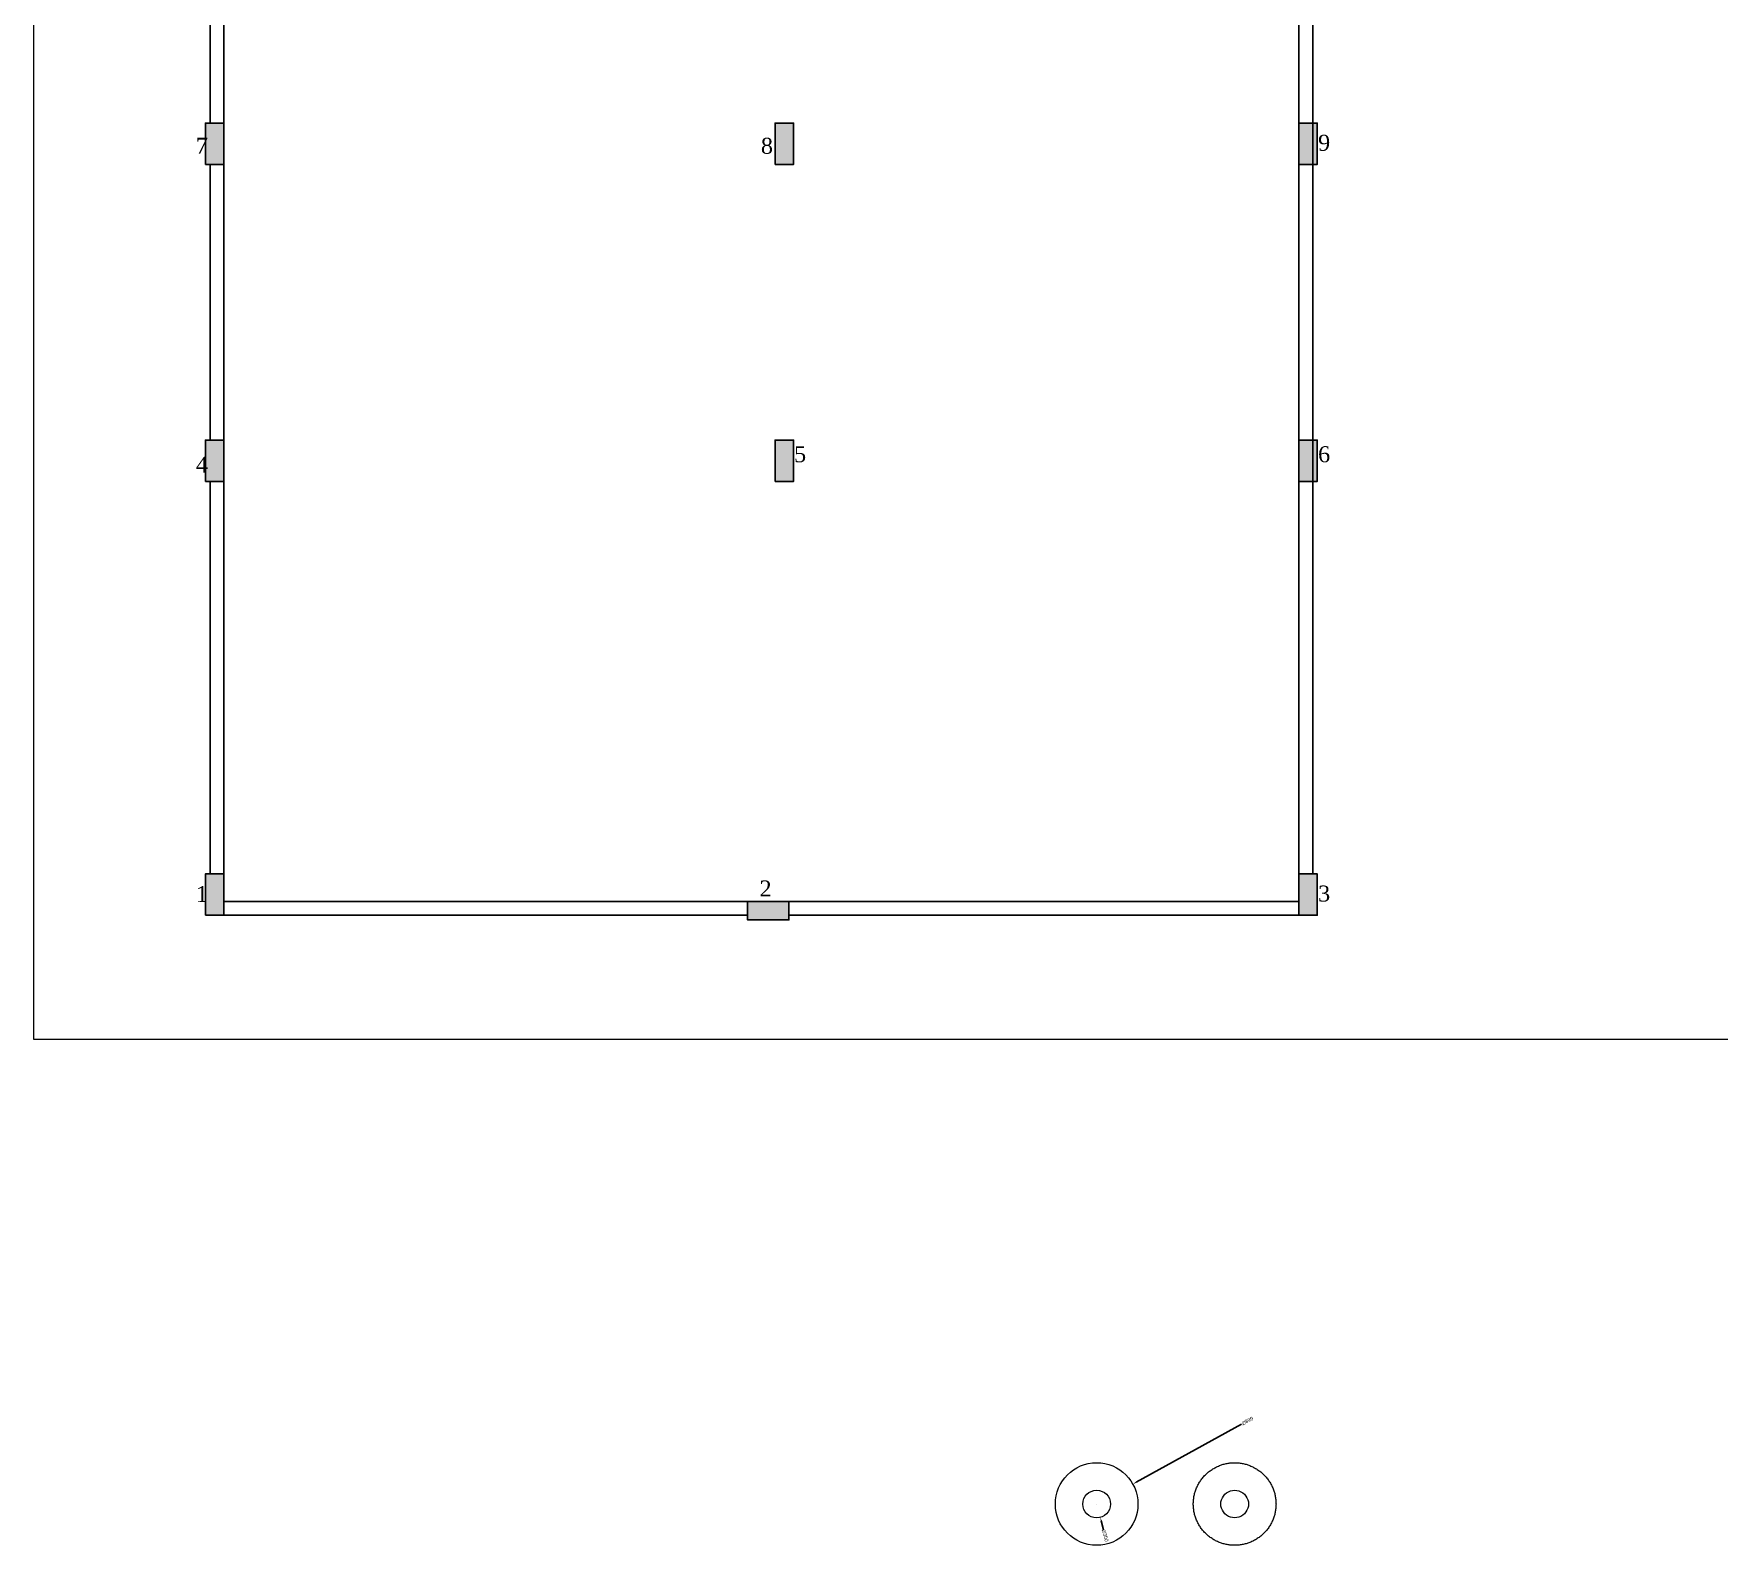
# Model space of a CAD drawing. Extents: x -57174 to 10055, y -18330 to 89882.
# Drawn here: x -42267 to -23924, y 41712 to 58170 of the extents above; entities that cross this region are included whole.
import ezdxf

# ---------------------------------------------------------------- set-up
doc = ezdxf.new("R2010")
doc.units = 0
doc.header["$LTSCALE"] = 50
doc.header["$MEASUREMENT"] = 0
doc.header["$PDMODE"] = 98
doc.layers.get('Defpoints').update_dxf_attribs({"color": 8, "linetype": 'CONTINUOUS'})
for name, color, linetype in [('COLUMN', 8, 'CONTINUOUS'), ('COLUMN HATCH', 8, 'CONTINUOUS'), ('duct return', 4, 'CONTINUOUS'), ('duct size', 7, 'CONTINUOUS'), ('SUPPLY', 6, 'CONTINUOUS'), ('TEXT', 8, 'CONTINUOUS'), ('WALL', 8, 'CONTINUOUS'), ('XREF-ARCH', 8, 'CONTINUOUS')]:
    doc.layers.add(name, color=color, linetype=linetype)
doc.styles.add('TECHNICBOLD', font='times.ttf', dxfattribs={"height": 10})
doc.dimstyles.new('AC YH DIM', dxfattribs={"dimtxt": 40, "dimasz": 40, "dimexe": 0.18, "dimexo": 0.0625, "dimgap": 0.09, "dimtad": 0, "dimdec": 0, "dimzin": 0, "dimdsep": 46, "dimtxsty": 'Standard', "dimcen": 0.09, "dimclrd": 256, "dimclre": 256, "dimclrt": 256, "dimadec": 0, "dimazin": 0, "dimtfac": 1, "dimtdec": 0, "dimtofl": 0, "dimtmove": 0, "dimatfit": 3, "dimfxl": 1, "dimtolj": 1, "dimtzin": 0, "dimarcsym": 0})

# ---------------------------------------------------------------- blocks, each defined once
blk = doc.blocks.new('PLAN')
at = {"layer": 'COLUMN HATCH', "linetype": 'Continuous'}
for points in [[(200, -3600), (200, -3150), (0, -3150), (0, -3600)], [(200, -3600), (200, -3150), (0, -3150), (0, -3600)], [(6400, -3600), (6400, -3150), (6200, -3150), (6200, -3600)], [(6400, -3600), (6400, -3150), (6200, -3150), (6200, -3600)], [(12100, -3600), (12100, -3150), (11900, -3150), (11900, -3600)], [(12100, -3600), (12100, -3150), (11900, -3150), (11900, -3600)], [(200, -7050), (200, -6600), (0, -6600), (0, -7050)], [(200, -7050), (200, -6600), (0, -6600), (0, -7050)], [(6400, -7050), (6400, -6600), (6200, -6600), (6200, -7050)], [(6400, -7050), (6400, -6600), (6200, -6600), (6200, -7050)], [(12100, -7050), (12100, -6600), (11900, -6600), (11900, -7050)], [(12100, -7050), (12100, -6600), (11900, -6600), (11900, -7050)], [(200, -11775), (200, -11325), (0, -11325), (0, -11775)], [(200, -11775), (200, -11325), (0, -11325), (0, -11775)], [(12100, -11775), (12100, -11325), (11900, -11325), (11900, -11775)], [(12100, -11775), (12100, -11325), (11900, -11325), (11900, -11775)], [(5900, -11825), (6350, -11825), (6350, -11625), (5900, -11625)], [(5900, -11825), (6350, -11825), (6350, -11625), (5900, -11625)]]:
    blk.add_hatch(color=256, dxfattribs=at).paths.add_polyline_path(points)
at = {"layer": 'COLUMN', "linetype": 'Continuous'}
for points in [[(0, -3600), (200, -3600), (200, -3150), (0, -3150)], [(0, -3600), (200, -3600), (200, -3150), (0, -3150)], [(6200, -3600), (6400, -3600), (6400, -3150), (6200, -3150)], [(6200, -3600), (6400, -3600), (6400, -3150), (6200, -3150)], [(11900, -3600), (12100, -3600), (12100, -3150), (11900, -3150)], [(11900, -3600), (12100, -3600), (12100, -3150), (11900, -3150)], [(0, -7050), (200, -7050), (200, -6600), (0, -6600)], [(0, -7050), (200, -7050), (200, -6600), (0, -6600)], [(6200, -7050), (6400, -7050), (6400, -6600), (6200, -6600)], [(6200, -7050), (6400, -7050), (6400, -6600), (6200, -6600)], [(11900, -7050), (12100, -7050), (12100, -6600), (11900, -6600)], [(11900, -7050), (12100, -7050), (12100, -6600), (11900, -6600)], [(0, -11775), (200, -11775), (200, -11325), (0, -11325)], [(0, -11775), (200, -11775), (200, -11325), (0, -11325)], [(11900, -11775), (12100, -11775), (12100, -11325), (11900, -11325)], [(11900, -11775), (12100, -11775), (12100, -11325), (11900, -11325)], [(5900, -11625), (5900, -11825), (6350, -11825), (6350, -11625)], [(5900, -11625), (5900, -11825), (6350, -11825), (6350, -11625)]]:
    blk.add_lwpolyline(points, close=True, dxfattribs=at)
at = {"layer": 'WALL', "linetype": 'Continuous'}
for p, q in [((50, 0), (50, -3150)), ((200, -11625), (200, -1325)), ((11900, -1475), (11900, -11625)), ((12050, -1475), (12050, -7050)), ((50, -3600), (50, -6600)), ((50, -7050), (50, -11325)), ((12050, -7050), (12050, -11325)), ((200, -11625), (5900, -11625)), ((4450, -11625), (6575, -11625)), ((6575, -11625), (11900, -11625)), ((50, -11775), (5900, -11775)), ((6350, -11775), (6575, -11775)), ((6350, -11775), (12050, -11775))]:
    blk.add_line(p, q, dxfattribs=at)
at = {"layer": 'TEXT', "lineweight": 0, "char_height": 174, "width": 128.48, "attachment_point": 1, "style": 'TECHNICBOLD'}
for s, insert in [('9', (12109, -3277)), ('7', (-104, -3310)), ('8', (6045, -3310)), ('4', (-104, -6781)), ('5', (6406, -6668)), ('6', (12109, -6668)), ('1', (-104, -11456)), ('2', (6030, -11396)), ('3', (12109, -11451))]:
    blk.add_mtext(s, dxfattribs=dict(at, insert=insert))
blk = doc.blocks.new('*D101')
at = {"layer": 'Defpoints', "color": 0, "lineweight": 0, "transparency": 16777216}
for p in [(-30739, 42306), (-30660, 42017)]:
    blk.add_point(p, dxfattribs=at)
at = {"layer": 'duct size', "lineweight": -2, "transparency": 16777216}
for p, q in [((-30700, 42161), (-30700, 42161)), ((-30700, 42161), (-30700, 42161)), ((-30624, 41882), (-30650, 41978))]:
    blk.add_line(p, q, dxfattribs=at)
at = {"layer": 'duct size', "lineweight": 0, "transparency": 16777216}
blk.add_solid([(-30644, 41980), (-30656, 41976), (-30660, 42017)], dxfattribs=at)
at = {"layer": 'duct size', "lineweight": 0, "transparency": 16777216, "insert": (-30607, 41818), "char_height": 40, "attachment_point": 5, "rotation": 285.1518}
blk.add_mtext('\\A1;∅300', dxfattribs=at)
blk = doc.blocks.new('*D102')
at = {"layer": 'Defpoints', "color": 0, "lineweight": 0, "transparency": 16777216}
for p in [(-30306, 42378), (-31093, 41945)]:
    blk.add_point(p, dxfattribs=at)
at = {"layer": 'duct size', "lineweight": -2, "transparency": 16777216}
for p, q in [((-29123, 43030), (-30271, 42398)), ((-30700, 42161), (-30700, 42161)), ((-30700, 42161), (-30700, 42161))]:
    blk.add_line(p, q, dxfattribs=at)
at = {"layer": 'duct size', "lineweight": 0, "transparency": 16777216}
blk.add_solid([(-30274, 42403), (-30268, 42392), (-30306, 42378)], dxfattribs=at)
at = {"layer": 'duct size', "lineweight": 0, "transparency": 16777216, "insert": (-29059, 43065), "char_height": 40, "attachment_point": 5, "rotation": 28.8442}
blk.add_mtext('\\A1;∅899', dxfattribs=at)

msp = doc.modelspace()

# ---------------------------------------------------------------- linework, layer by layer
at = {"layer": 'Defpoints', "lineweight": 0}
msp.add_lwpolyline([(-42267.2, 89881.6), (10054.8, 89881.6), (10054.8, 47218), (-42267.2, 47218)], close=True, dxfattribs=at)
at = {"layer": 'duct return', "lineweight": 0}
msp.add_rational_spline([(-29197.7, 42610.9), (-29647.7, 42610.9), (-29647.7, 42161.4), (-29647.7, 41711.9), (-29197.7, 41711.9), (-28747.7, 41711.9), (-28747.7, 42161.4), (-28747.7, 42610.9), (-29197.7, 42610.9)], [1, 0.707106781187, 1, 0.707106781187, 1, 0.707106781187, 1, 0.707106781187, 1], degree=2, knots=[0, 0, 0, 1.5707963, 1.5707963, 3.1415927, 3.1415927, 4.712389, 4.712389, 6.2831853, 6.2831853, 6.2831853], dxfattribs=at)
msp.add_open_spline([(-29197.7, 42311.2), (-29228.4, 42311.2), (-29290, 42293.6), (-29351.2, 42205.3), (-29351.2, 42117.4), (-29290, 42029.1), (-29197.7, 42002.7), (-29105.3, 42029.1), (-29044.1, 42117.4), (-29044.1, 42205.3), (-29105.3, 42293.6), (-29166.9, 42311.2), (-29197.7, 42311.2)], degree=3, dxfattribs=at)
at = {"layer": 'duct size', "lineweight": 0}
for radius in [449.5, 149.8]:
    msp.add_circle((-30699.6, 42161.4), radius, dxfattribs=at)
at = {"layer": 'SUPPLY', "lineweight": 0, "extrusion": (0, -1, 0)}
msp.add_line((-42267.2, 47218), (-42267.2, 47218, 3000), dxfattribs=at)

# ---------------------------------------------------------------- block references
at = {"layer": 'XREF-ARCH', "lineweight": 0}
msp.add_blockref('PLAN', (-40398.6, 60346), dxfattribs=at)

# ---------------------------------------------------------------- dimensions: what is measured, and where the dimension line sits
at = {"layer": 'duct size', "lineweight": 0}
for p1, p2, picture, middle in [((-31093.4, 41944.5), (-30305.9, 42378.2), '*D102', (-29058.9, 43065)), ((-30738.8, 42306), (-30660.5, 42016.7), '*D101', (-30606.5, 41817.5))]:
    dim = msp.add_diameter_dim_2p(p1=p1, p2=p2, dimstyle='AC YH DIM', dxfattribs=at)
    dim.commit()
    dim.dimension.update_dxf_attribs({"geometry": picture, "text_midpoint": middle, "dimtype": 163})

doc.saveas('drawing.dxf')
